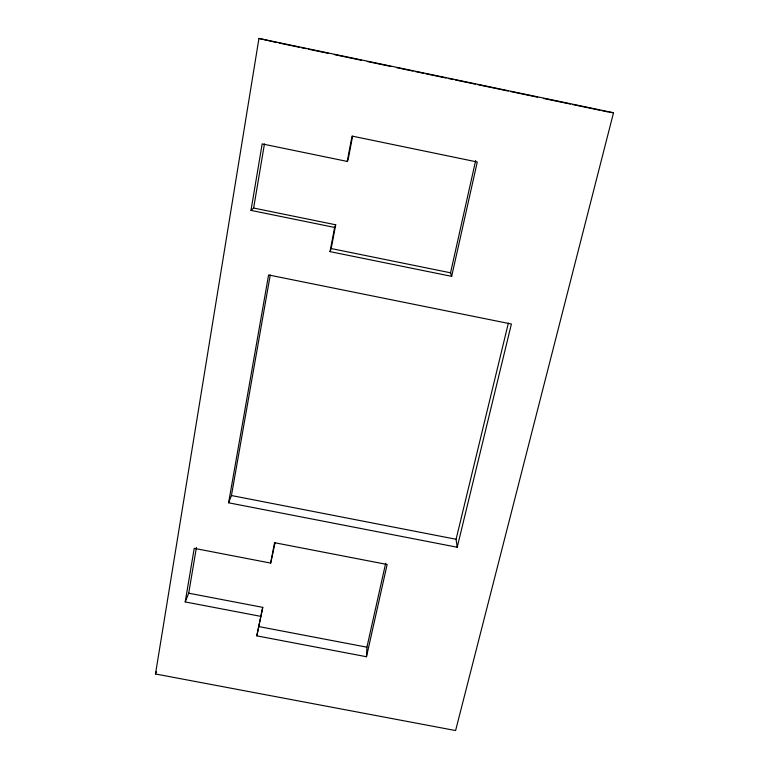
<?xml version="1.0" encoding="UTF-8"?>
<svg xmlns="http://www.w3.org/2000/svg" width="769" height="769" viewBox="0 0 769 769"><rect width="100%" height="100%" fill="white"/><g stroke="black" fill="none" stroke-linecap="round" stroke-linejoin="round"><path stroke-width="1.15" d="M260.528 616.315L185.214 601.925L188.713 593.197L262.748 607.366L256.808 635.857L366.486 656.736L366.919 647.19L385.673 563.264M155.482 673.971L258.942 38.45L613.518 112.745L455.604 730.55L155.482 673.971L156.347 671.808M185.214 601.925L194.221 548.345L270.678 563.091L275.091 542.645M250.992 210.389L253.635 208.043L335.707 224.788L334.63 227.451L250.992 210.389L262.162 143.89L347.213 161.423L348.069 159.971L352.596 136.228M188.713 593.197L196.422 547.451M253.635 208.043L264.449 143.938M228.604 502.791L268.592 274.956L511.395 324.009L457.209 547.24L228.604 502.791L231.44 495.534L270.246 274.994M270.678 563.091L274.562 542.703L387.143 564.484L366.486 656.736M347.213 161.423L352.039 136.075L477.27 161.999L451.663 276.35L330.016 251.636L334.63 227.451M256.808 635.857L262.748 607.366M330.016 251.636L331.179 248.541L335.707 224.788M451.663 276.35L450.557 272.812L475.646 160.538M457.209 547.24L456.084 539.271L508.367 323.115M609.24 112.216L613.518 112.745M259.076 626.629L366.919 647.19M231.44 495.534L456.084 539.271M331.179 248.541L450.557 272.812M276.821 42.564L258.942 38.45M279.166 43.054L299.131 47.236M301.486 47.736L306.187 48.716M308.532 49.206L328.498 53.388M334.371 54.618L361.392 60.28M367.265 61.51L390.758 66.432M396.631 67.662L413.078 71.113M415.423 71.604L423.642 73.324M425.997 73.824L445.962 78.005M448.317 78.496L453.008 79.476M455.363 79.976L475.329 84.157M477.684 84.648L508.222 91.05M510.568 91.54L537.589 97.202M543.462 98.432L570.473 104.094M572.828 104.584L599.839 110.246M602.194 110.736L608.068 111.966"/></g></svg>
